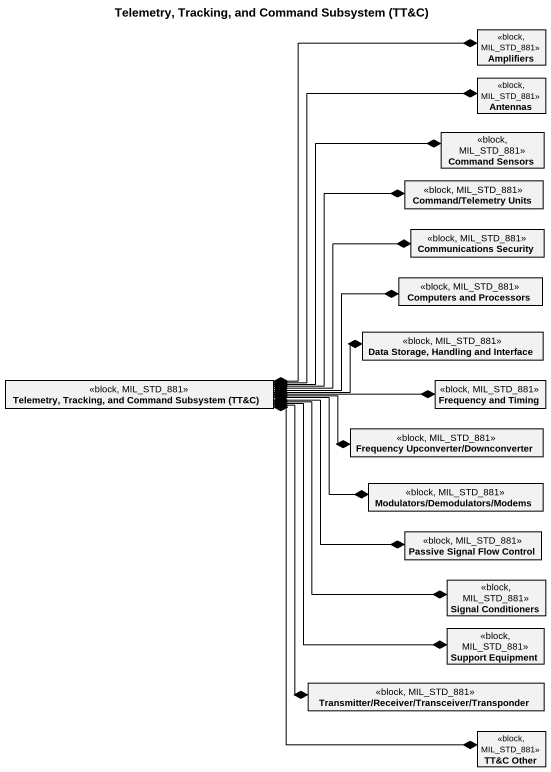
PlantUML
@startuml
title Telemetry, Tracking, and Command Subsystem (TT&C)
hide circle
hide empty members
class Amplifiers <<block, MIL_STD_881>>
class Antennas <<block, MIL_STD_881>>
class "Command Sensors" as Command_Sensors <<block, MIL_STD_881>>
class "Command/Telemetry Units" as Command_Telemetry_Units <<block, MIL_STD_881>>
class "Communications Security" as Communications_Security <<block, MIL_STD_881>>
class "Computers and Processors" as Computers_and_Processors <<block, MIL_STD_881>>
class "Data Storage, Handling and Interface" as Data_Storage_Handling_and <<block, MIL_STD_881>>
class "Telemetry, Tracking, and Command Subsystem (TT&C)" as Telemetry_Tracking_and <<block, MIL_STD_881>>
class "Frequency and Timing" as Frequency_and_Timing <<block, MIL_STD_881>>
class "Frequency Upconverter/Downconverter" as Frequency_Upconverter <<block, MIL_STD_881>>
class "Modulators/Demodulators/Modems" as Modulators_Demodulators <<block, MIL_STD_881>>
class "Passive Signal Flow Control" as Passive_Signal_Flow_Control <<block, MIL_STD_881>>
class "Signal Conditioners" as Signal_Conditioners <<block, MIL_STD_881>>
class "Support Equipment" as Support_Equipment <<block, MIL_STD_881>>
class "Transmitter/Receiver/Transceiver/Transponder" as Transmitter_Receiver <<block, MIL_STD_881>>
class "TT&C Other" as TT_C_Other <<block, MIL_STD_881>>
Telemetry_Tracking_and *-up-* Amplifiers
Telemetry_Tracking_and *-up-* Antennas
Telemetry_Tracking_and *-up-* Command_Sensors
Telemetry_Tracking_and *-right-* Command_Telemetry_Units
Telemetry_Tracking_and *-right-* Communications_Security
Telemetry_Tracking_and *-right-* Computers_and_Processors
Telemetry_Tracking_and *-right-* Data_Storage_Handling_and
Telemetry_Tracking_and *-right-* Frequency_and_Timing
Telemetry_Tracking_and *-right-* Frequency_Upconverter
Telemetry_Tracking_and *-right-* Modulators_Demodulators
Telemetry_Tracking_and *-right-* Passive_Signal_Flow_Control
Telemetry_Tracking_and *-right-* Signal_Conditioners
Telemetry_Tracking_and *--* Support_Equipment
Telemetry_Tracking_and *--* Transmitter_Receiver
Telemetry_Tracking_and *--* TT_C_Other
@enduml
